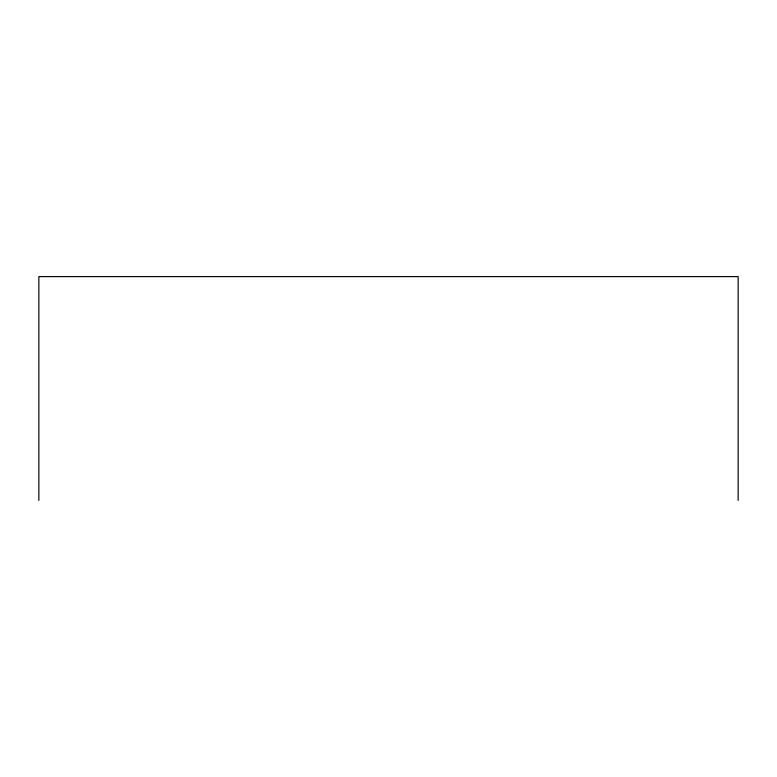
<?xml version="1.0" encoding="UTF-8"?>
<svg xmlns="http://www.w3.org/2000/svg" width="777" height="777" viewBox="0 0 777 777"><rect width="100%" height="100%" fill="white"/><g stroke="black" fill="none" stroke-linecap="round" stroke-linejoin="round"><path stroke-width="1.17" d="M738.15 500.398L738.15 276.602L38.85 276.602L38.85 500.398"/></g></svg>
